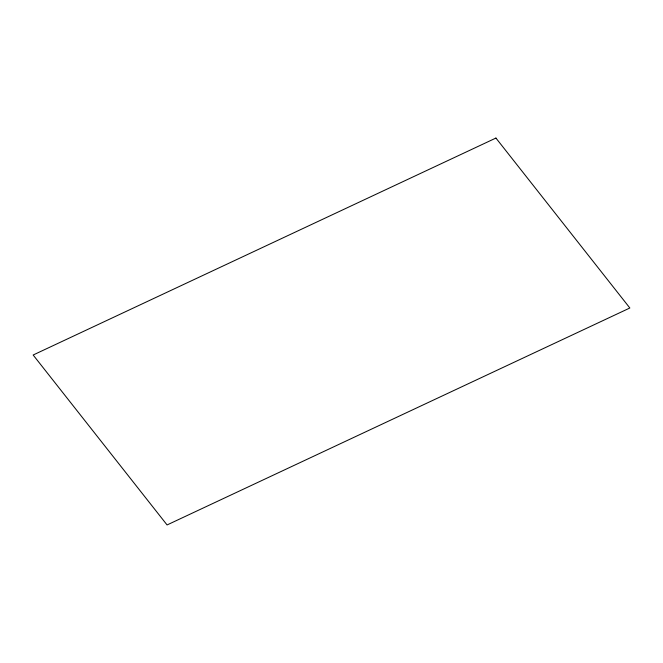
<?xml version="1.0" encoding="UTF-8"?>
<svg xmlns="http://www.w3.org/2000/svg" width="663" height="663" viewBox="0 0 663 663"><rect width="100%" height="100%" fill="white"/><g stroke="black" fill="none" stroke-linecap="round" stroke-linejoin="round"><path stroke-width="0.99" d="M495.924 138.053L33.15 355.003L167.076 524.947L629.85 307.997L495.924 138.053"/></g></svg>
